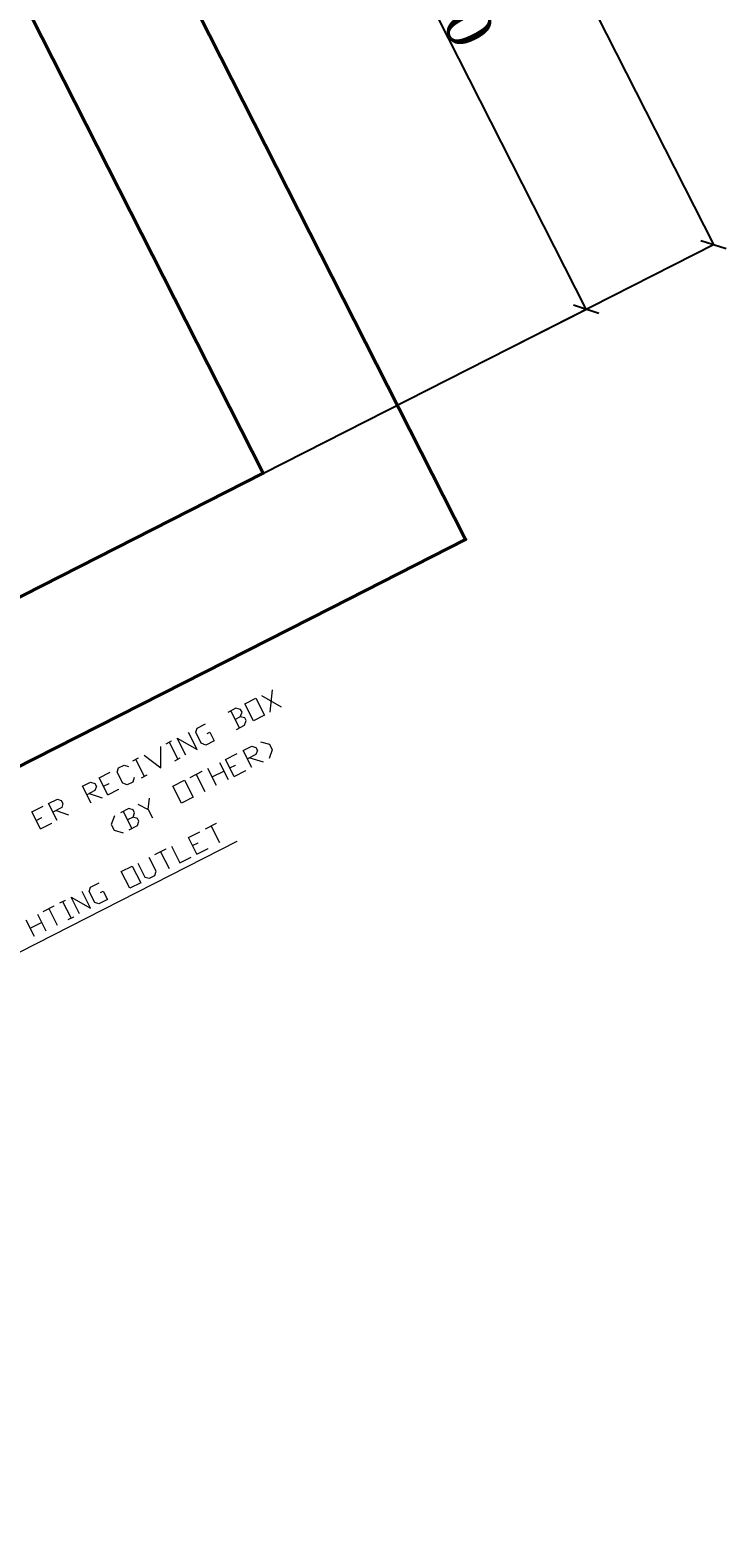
# Model space of a CAD drawing. Header units: millimetres. Extents: x 9010 to 18690, y -22518 to -16270.
# Drawn here: x 16007 to 16931, y -21082 to -19092 of the extents above; entities that cross this region are included whole.
import ezdxf

# ---------------------------------------------------------------- set-up
doc = ezdxf.new("R2010")
doc.units = ezdxf.units.MM
doc.layers.add('$0$Wall', color=1, linetype='Continuous', lineweight=50)
doc.styles.add('$0$nassar2', font='cent.shx', dxfattribs={"height": 60})
doc.dimstyles.new('$0$Nassar2', dxfattribs={"dimtxt": 35, "dimasz": 25, "dimexe": 1.25, "dimexo": 0.625, "dimtad": 1, "dimtxsty": '$0$nassar2', "dimblk": '$0$_Oblique', "dimcen": 2.5, "dimadec": 0, "dimazin": 0, "dimtfac": 1, "dimtmove": 0, "dimatfit": 3, "dimldrblk": '$0$_Oblique', "dimfxl": 1, "dimarcsym": 0})

# ---------------------------------------------------------------- blocks, each defined once
blk = doc.blocks.new('$0$_Oblique')
at = {"color": 0, "linetype": 'ByBlock', "lineweight": -2}
blk.add_line((-0.5, -0.5), (0.5, 0.5), dxfattribs=at)
blk = doc.blocks.new('*D54')
at = {"color": 0, "lineweight": -2, "transparency": 16777216}
for p, q in [((16206.5, -18727.3), (16339.2, -18659.9)), ((16745.6, -19462.9), (16338, -18660.5)), ((16614.1, -19529.7), (16746.8, -19462.3))]:
    blk.add_line(p, q, dxfattribs=at)
at = {"layer": 'Defpoints', "color": 0, "transparency": 16777216}
for p in [(16338, -18660.5), (16205.9, -18727.6), (16613.5, -19530)]:
    blk.add_point(p, dxfattribs=at)
at = {"color": 0, "lineweight": -2, "transparency": 16777216, "xscale": 25, "yscale": 25, "zscale": 25}
for p, rotation in [((16338, -18660.5), 116.9290163711014), ((16745.6, -19462.9), 296.9290163711014)]:
    blk.add_blockref('$0$_Oblique', p, dxfattribs=dict(at, rotation=rotation))
at = {"color": 0, "transparency": 16777216, "insert": (16569.1, -19047.8), "char_height": 60, "attachment_point": 5, "rotation": 296.929, "style": '$0$nassar2'}
blk.add_mtext('900', dxfattribs=at)
blk = doc.blocks.new('*D56')
at = {"color": 0, "lineweight": -2, "transparency": 16777216}
for p, q in [((15184.9, -17451.6), (15783.3, -17147.6)), ((15782.2, -17148.2), (16914.4, -19377.1)), ((16317.1, -19680.5), (16915.5, -19376.6))]:
    blk.add_line(p, q, dxfattribs=at)
at = {"layer": 'Defpoints', "color": 0, "transparency": 16777216}
for p in [(15184.3, -17451.9), (16914.4, -19377.1), (16316.6, -19680.8)]:
    blk.add_point(p, dxfattribs=at)
at = {"color": 0, "lineweight": -2, "transparency": 16777216, "xscale": 25, "yscale": 25, "zscale": 25}
for p, rotation in [((15782.2, -17148.2), 116.9290163711014), ((16914.4, -19377.1), 296.9290163711014)]:
    blk.add_blockref('$0$_Oblique', p, dxfattribs=dict(at, rotation=rotation))
at = {"color": 0, "transparency": 16777216, "insert": (16471.7, -18437.9), "char_height": 60, "attachment_point": 5, "rotation": 296.929, "style": '$0$nassar2'}
blk.add_mtext('M/C ROOM DEPTH 2500', dxfattribs=at)

msp = doc.modelspace()

# ---------------------------------------------------------------- linework, layer by layer
at = {"layer": '$0$Wall'}
msp.add_line((15649.323, -20244.086), (16407.138, -19859.142), dxfattribs=at)
for points in [[(16407.138, -19859.142), (16585.452, -19768.565), (15270.405, -17179.716), (12684.857, -18493.086), (13999.904, -21081.935), (14846.894, -20651.693)], [(15558.746, -20065.773), (16316.561, -19680.828), (15184.345, -17451.908), (12955.425, -18584.123), (14087.64, -20813.044), (14756.317, -20473.379)]]:
    msp.add_lwpolyline(points, dxfattribs=at)
at = {"color": 7, "linetype": 'Continuous', "lineweight": 20, "true_color": 0x000007}
for points in [[(16325.788, -19998.02), (16328.896, -19968.086), (16328.896, -19968.086)], [(16286.254, -20003.924), (16288.572, -19998.021), (16286.664, -19994.264), (16280.529, -19992.654), (16269.729, -19998.141)], [(16314.339, -19975.48), (16340.345, -19990.626), (16340.345, -19990.626)], [(16242.114, -20026.346), (16245.87, -20024.438), (16251.595, -20035.708), (16240.325, -20041.432), (16234.422, -20039.114), (16227.027, -20024.558), (16228.876, -20018.893), (16240.146, -20013.168)], [(16273.486, -19996.232), (16284.935, -20018.772), (16284.935, -20018.772)], [(16281.178, -20020.68), (16291.979, -20015.194), (16294.058, -20008.821), (16292.388, -20005.534), (16286.254, -20003.924), (16279.21, -20007.502)], [(16214.029, -20054.79), (16202.579, -20032.25), (16229.055, -20047.157), (16217.606, -20024.617)], [(16158.439, -20054.672), (16180.689, -20071.726), (16180.509, -20043.461)], [(16188.022, -20039.645), (16195.066, -20036.067), (16195.066, -20036.067)], [(16191.779, -20037.737), (16203.228, -20060.276), (16203.228, -20060.276)], [(16278.042, -20083.12), (16266.592, -20060.58), (16282.089, -20052.709)], [(16301.521, -20071.194), (16290.071, -20048.654), (16301.341, -20042.929), (16307.006, -20044.778), (16308.914, -20048.534), (16307.066, -20054.199), (16295.796, -20059.924)], [(16313.081, -20036.966), (16324.88, -20040.424), (16328.697, -20047.937), (16324.53, -20059.506)], [(16145.202, -20084.435), (16143.592, -20090.57), (16136.078, -20094.386), (16130.175, -20092.068), (16122.781, -20077.511), (16124.629, -20071.846), (16132.142, -20068.03), (16137.807, -20069.878)], [(16143.412, -20062.305), (16150.925, -20058.489), (16150.925, -20058.489)], [(16147.169, -20060.397), (16158.618, -20082.937), (16158.618, -20082.937)], [(16199.472, -20062.185), (16206.515, -20058.607), (16206.515, -20058.607)], [(16254.563, -20095.047), (16243.113, -20072.507), (16243.113, -20072.507)], [(16258.61, -20064.635), (16270.059, -20087.175), (16270.059, -20087.175)], [(16272.317, -20071.85), (16279.83, -20068.034), (16279.83, -20068.034)], [(16299.083, -20058.254), (16316.547, -20063.561), (16316.547, -20063.561)], [(16088.181, -20118.716), (16076.732, -20096.176), (16087.532, -20090.69), (16093.197, -20092.539), (16095.105, -20096.295), (16093.257, -20101.96), (16082.457, -20107.446)], [(16110.252, -20107.505), (16098.802, -20084.965), (16113.359, -20077.571)], [(16104.527, -20096.235), (16112.04, -20092.419), (16112.04, -20092.419)], [(16154.862, -20084.845), (16162.375, -20081.028), (16162.375, -20081.028)], [(16219.635, -20084.433), (16235.6, -20076.323), (16235.6, -20076.323)], [(16227.617, -20080.378), (16239.067, -20102.918), (16239.067, -20102.918)], [(16248.838, -20083.777), (16264.334, -20075.905), (16264.334, -20075.905)], [(16278.042, -20083.12), (16293.538, -20075.249), (16293.538, -20075.249)], [(16043.102, -20141.615), (16031.652, -20119.075), (16043.392, -20113.112), (16048.587, -20115.199), (16050.495, -20118.956), (16049.117, -20124.382), (16037.377, -20130.345)], [(16085.744, -20105.777), (16102.738, -20111.322), (16102.738, -20111.322)], [(16110.252, -20107.505), (16124.809, -20100.111), (16124.809, -20100.111)], [(16163.844, -20126.951), (16165.633, -20111.864), (16165.633, -20111.864)], [(16021.032, -20152.826), (16009.582, -20130.286), (16024.609, -20122.653)], [(16041.603, -20128.198), (16058.128, -20133.982), (16058.128, -20133.982)], [(16144.122, -20136.969), (16145.97, -20131.304), (16144.062, -20127.548), (16138.397, -20125.699), (16127.127, -20131.424)], [(16130.884, -20129.516), (16142.334, -20152.055), (16142.334, -20152.055)], [(16150.137, -20119.736), (16163.844, -20126.951), (16169.569, -20138.221)], [(16015.307, -20141.556), (16022.82, -20137.74), (16022.82, -20137.74)], [(16021.032, -20152.826), (16036.058, -20145.193), (16036.058, -20145.193)], [(16119.145, -20135.479), (16114.978, -20147.047), (16118.795, -20154.56), (16130.594, -20158.019)], [(16138.577, -20153.964), (16149.847, -20148.239), (16151.695, -20142.574), (16149.787, -20138.817), (16144.122, -20136.969), (16136.609, -20140.786)], [(16240.006, -20152.717), (16254.563, -20145.322), (16254.563, -20145.322)], [(16247.52, -20148.9), (16258.73, -20170.97), (16258.73, -20170.97)], [(15949.107, -20338.291), (16282.038, -20169.173), (16282.038, -20169.173)], [(16228.677, -20186.236), (16217.466, -20164.166), (16232.493, -20156.533)], [(16222.953, -20174.966), (16230.466, -20171.15), (16230.466, -20171.15)], [(16150.317, -20198.276), (16159.619, -20216.589), (16165.754, -20218.199), (16172.797, -20214.621), (16174.646, -20208.957), (16165.343, -20190.643)], [(16172.856, -20186.826), (16187.883, -20179.193), (16187.883, -20179.193)], [(16180.37, -20183.01), (16191.581, -20205.08), (16191.581, -20205.08)], [(16194.927, -20175.616), (16206.138, -20197.686), (16221.164, -20190.053)], [(16228.677, -20186.236), (16243.704, -20178.603), (16243.704, -20178.603)], [(16100.393, -20237.223), (16104.149, -20235.315), (16109.874, -20246.584), (16098.604, -20252.309), (16092.939, -20250.461), (16085.545, -20235.904), (16087.393, -20230.239), (16098.663, -20224.514)], [(16046.54, -20250.991), (16054.053, -20247.175), (16054.053, -20247.175)], [(16050.296, -20249.083), (16061.507, -20271.153), (16061.507, -20271.153)], [(16072.777, -20265.428), (16061.566, -20243.358), (16087.334, -20258.034), (16076.123, -20235.964)], [(16016.956, -20266.018), (16028.167, -20288.089), (16028.167, -20288.089)], [(16024.469, -20262.202), (16039.026, -20254.808), (16039.026, -20254.808)], [(16031.983, -20258.386), (16043.194, -20280.456), (16043.194, -20280.456)], [(16057.751, -20273.061), (16065.264, -20269.245), (16065.264, -20269.245)], [(16013.141, -20295.722), (16001.93, -20273.651), (16001.93, -20273.651)], [(16007.416, -20284.452), (16022.442, -20276.819), (16022.442, -20276.819)]]:
    msp.add_lwpolyline(points, dxfattribs=at)
for points in [[(16303.718, -20009.231), (16292.269, -19986.691), (16306.826, -19979.297), (16318.275, -20001.836)], [(16208.075, -20118.661), (16196.625, -20096.121), (16212.121, -20088.25), (16223.571, -20110.79)], [(16139.457, -20231.557), (16128.246, -20209.487), (16142.803, -20202.092), (16154.014, -20224.163)]]:
    msp.add_lwpolyline(points, close=True, dxfattribs=at)

# ---------------------------------------------------------------- dimensions: what is measured, and where the dimension line sits
dim = msp.add_linear_dim(base=(16914.422, -19377.136), p1=(15184.343, -17451.909), p2=(16316.561, -19680.828), angle=116.929016, text='M/C ROOM DEPTH <>', dimstyle='$0$Nassar2')
dim.commit()
dim.dimension.update_dxf_attribs({"geometry": '*D56', "text_midpoint": (16444.371, -18451.776), "dimtype": 160})
dim = msp.add_linear_dim(base=(16338.042, -18660.459), p1=(16613.547, -19529.97), p2=(16205.949, -18727.558), angle=116.929016, dimstyle='$0$Nassar2')
dim.commit()
dim.dimension.update_dxf_attribs({"geometry": '*D54', "text_midpoint": (16541.841, -19061.665), "dimtype": 160})

doc.saveas('drawing.dxf')
